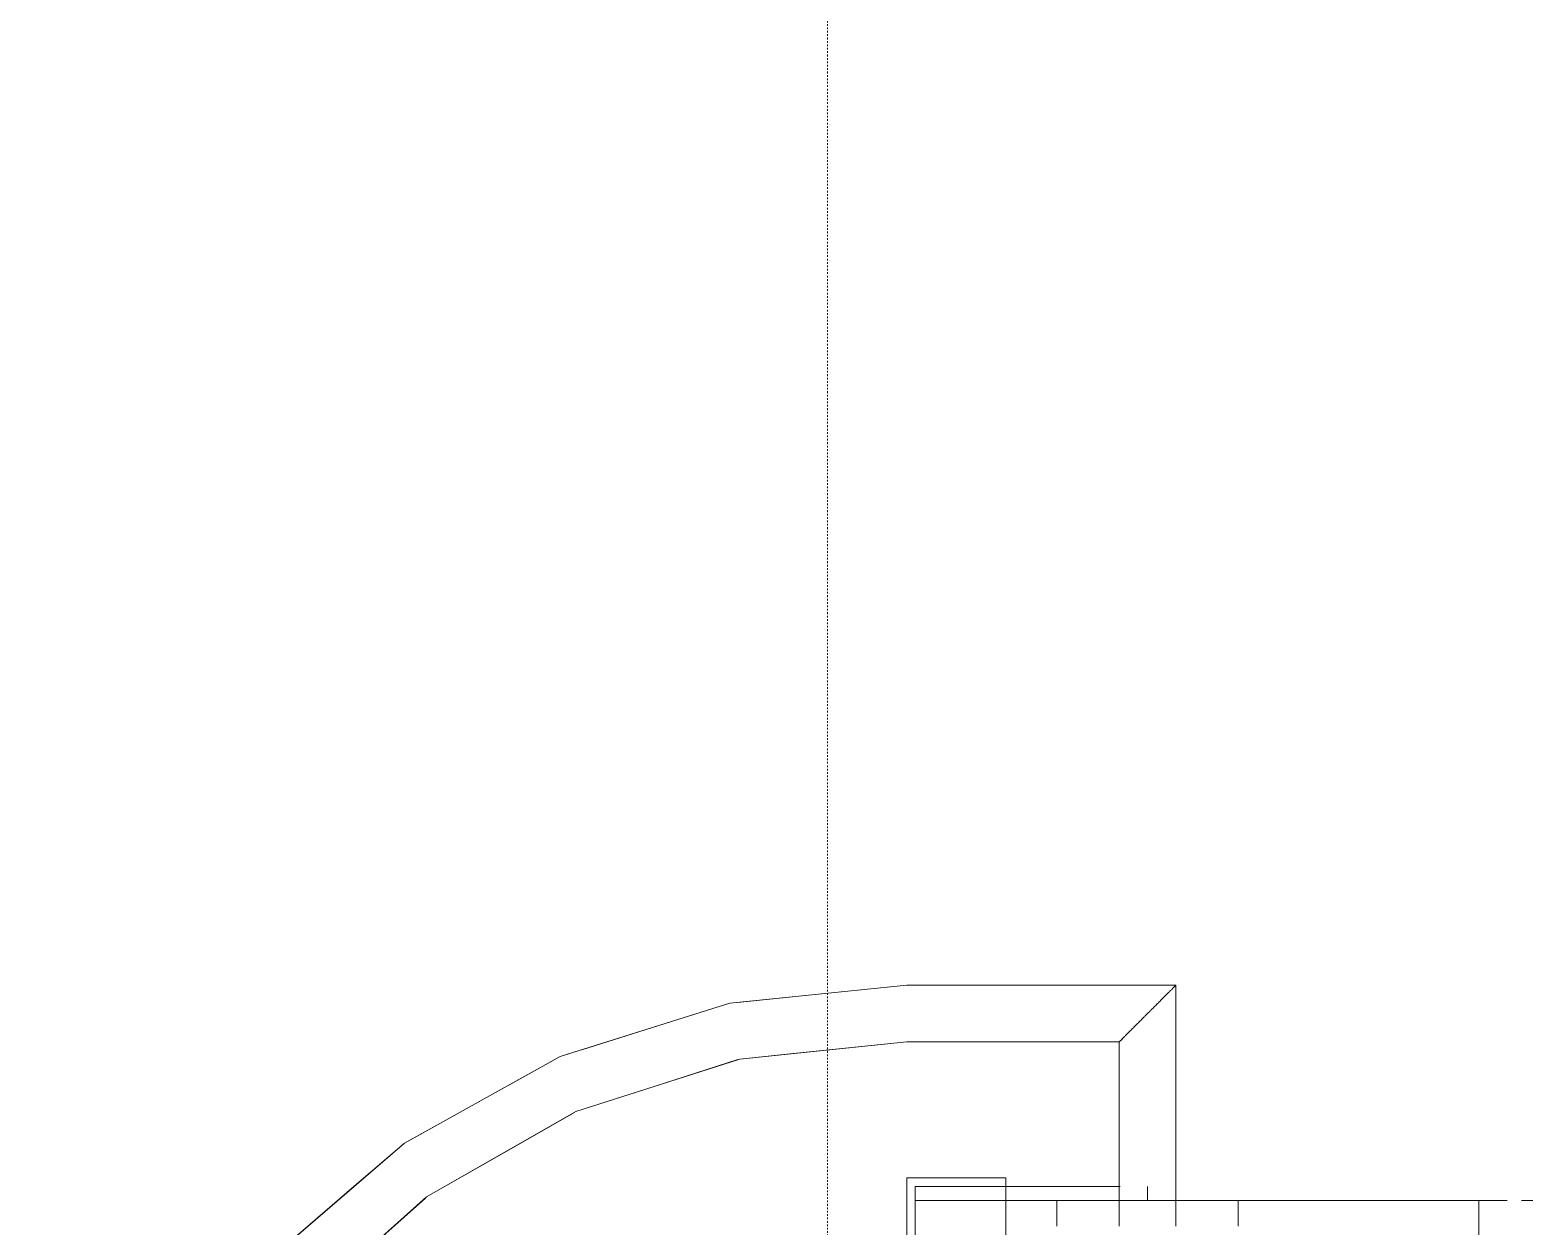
# Model space of a CAD drawing. Header units: millimetres. Extents: x 12827 to 109288, y -12264 to 68487.
# Drawn here: x 48628 to 49155, y 42057 to 42480 of the extents above; entities that cross this region are included whole.
import ezdxf

# ---------------------------------------------------------------- set-up
doc = ezdxf.new("R2010")
doc.units = ezdxf.units.MM
doc.linetypes.add('Center', pattern=[40, 10, -5, 20, -5])
doc.linetypes.add('Hidden 0_6', pattern=[1.2, 0.6, -0.6])
for name, color, linetype, lineweight in [('A-DETL', 90, 'Continuous', 9), ('A-DETL-CNTR', 5, 'Center', 9), ('Q-CASE', 31, 'Continuous', 20)]:
    doc.layers.add(name, color=color, linetype=linetype, lineweight=lineweight)

# ---------------------------------------------------------------- blocks, each defined once
blk = doc.blocks.new('DLN_Cat Ladder - 750x750x5000 _WDH_-9766194-Copy of 2_F')
at = {"layer": 'Q-CASE'}
for p, q in [((-189.3, -600), (-189.3, -685)), ((-189.3, -699), (-189.3, -600)), ((-180.3, -600), (-189.3, -600)), ((-189.3, -600), (-180.3, -600)), ((-189.3, -685), (-189.3, -699)), ((-189.3, -685), (-180.3, -685)), ((-189.3, -685), (-180.3, -685)), ((-189.3, -699), (-189.3, -707.5)), ((-189.3, -749), (-189.3, -699)), ((-265.3, -707), (-265.3, -802)), ((-189.3, -707), (-265.3, -707)), ((-265.3, -707), (-265.3, -802)), ((-189.3, -707), (-265.3, -707)), ((-265.3, -707), (-265.3, -802)), ((-189.3, -707), (-265.3, -707)), ((-265.3, -707), (-265.3, -802)), ((-189.3, -707), (-265.3, -707)), ((-265.3, -707), (-265.3, -802)), ((-189.3, -707), (-265.3, -707)), ((-265.3, -707), (-265.3, -802)), ((-189.3, -707), (-265.3, -707)), ((-265.3, -707), (-265.3, -802)), ((-189.3, -707), (-265.3, -707)), ((-265.3, -707), (-265.3, -802)), ((-189.3, -707), (-265.3, -707)), ((-265.3, -707), (-265.3, -802)), ((-189.3, -707), (-265.3, -707)), ((-265.3, -707), (-265.3, -802)), ((-189.3, -707), (-265.3, -707)), ((-180.3, -707), (-189.3, -707)), ((-180.3, -707), (-189.3, -707)), ((-180.3, -707), (-189.3, -707)), ((-180.3, -707), (-189.3, -707)), ((-180.3, -707), (-189.3, -707)), ((-180.3, -707), (-189.3, -707)), ((-180.3, -707), (-189.3, -707)), ((-180.3, -707), (-189.3, -707)), ((-180.3, -707), (-189.3, -707)), ((-180.3, -707), (-189.3, -707)), ((-194.3, -717), (-189.3, -717)), ((-189.3, -717), (-194.3, -717)), ((-194.3, -717), (-189.3, -717)), ((-189.3, -717), (-194.3, -717)), ((-245.3, -802), (-245.3, -727)), ((-245.3, -727), (-189.3, -727)), ((-245.3, -802), (-245.3, -727)), ((-245.3, -727), (-189.3, -727)), ((-245.3, -802), (-245.3, -727)), ((-245.3, -727), (-189.3, -727)), ((-245.3, -802), (-245.3, -727)), ((-245.3, -727), (-189.3, -727)), ((-245.3, -802), (-245.3, -727)), ((-245.3, -727), (-189.3, -727)), ((-245.3, -802), (-245.3, -727)), ((-245.3, -727), (-189.3, -727)), ((-245.3, -802), (-245.3, -727)), ((-245.3, -727), (-189.3, -727)), ((-245.3, -802), (-245.3, -727)), ((-245.3, -727), (-189.3, -727)), ((-245.3, -802), (-245.3, -727)), ((-245.3, -727), (-189.3, -727)), ((-245.3, -802), (-245.3, -727)), ((-245.3, -727), (-189.3, -727)), ((-194.3, -767), (-194.3, -726.66)), ((-194.3, -726.66), (-194.3, -767)), ((-194.3, -767), (-194.3, -726.66)), ((-194.3, -726.66), (-194.3, -767)), ((-189.3, -722.9), (-189.3, -724)), ((-189.3, -726.66), (-189.3, -747.3)), ((-189.3, -726.66), (-189.3, -747.3)), ((-189.3, -726.66), (-189.3, -747.3)), ((-189.3, -726.66), (-189.3, -747.3)), ((-189.3, -726.85), (-189.3, -747.3)), ((-189.3, -727), (-180.3, -727)), ((-189.3, -727), (-180.3, -727)), ((-189.3, -727), (-180.3, -727)), ((-189.3, -727), (-180.3, -727)), ((-189.3, -727), (-180.3, -727)), ((-189.3, -727), (-180.3, -727)), ((-189.3, -727), (-180.3, -727)), ((-189.3, -727), (-180.3, -727)), ((-189.3, -727), (-180.3, -727)), ((-189.3, -727), (-180.3, -727)), ((-189.3, -747.3), (-189.3, -767)), ((-189.3, -747.3), (-189.3, -767)), ((-189.3, -747.3), (-189.3, -767)), ((-189.3, -747.3), (-189.3, -767)), ((-189.3, -747.3), (-189.3, -749)), ((-189.3, -749), (-180.3, -749)), ((286.7, -767), (-197.3, -767)), ((-197.3, -767), (-197.3, -802)), ((-197.3, -767), (-197.3, -802)), ((-197.3, -767), (-194.3, -767)), ((-194.3, -799), (-194.3, -767)), ((-194.3, -799), (-194.3, -767)), ((-194.3, -767), (-189.3, -767)), ((-189.3, -767), (-194.3, -767)), ((-194.3, -767), (283.7, -767)), ((-194.3, -799), (-194.3, -767)), ((-194.3, -767), (-194.3, -799)), ((-194.3, -799), (-194.3, -767)), ((-194.3, -767), (-194.3, -799)), ((-189.3, -767), (278.7, -767)), ((278.7, -767), (-189.3, -767)), ((-189.3, -767), (-189.3, -799)), ((-189.3, -767), (-189.3, -799)), ((-189.3, -767), (-189.3, -799)), ((-189.3, -767), (-189.3, -799)), ((283.7, -799), (-194.3, -799)), ((-194.3, -799), (-189.3, -799)), ((-194.3, -799), (-189.3, -799)), ((-189.3, -799), (-194.3, -799)), ((-194.3, -799), (-189.3, -799)), ((-189.3, -799), (-194.3, -799)), ((-189.3, -799), (-162.3, -799)), ((-265.3, -802), (-261.42, -840.11)), ((-265.3, -802), (-261.42, -840.11)), ((-265.3, -802), (-261.42, -840.11)), ((-265.3, -802), (-261.42, -840.11)), ((-265.3, -802), (-261.42, -840.11)), ((-265.3, -802), (-261.42, -840.11)), ((-265.3, -802), (-261.42, -840.11)), ((-265.3, -802), (-261.42, -840.11)), ((-265.3, -802), (-261.42, -840.11)), ((-240.96, -844.29), (-245.3, -802)), ((-240.96, -844.29), (-245.3, -802)), ((-240.96, -844.29), (-245.3, -802)), ((-240.96, -844.29), (-245.3, -802)), ((-240.96, -844.29), (-245.3, -802)), ((-240.96, -844.29), (-245.3, -802)), ((-240.96, -844.29), (-245.3, -802)), ((-240.96, -844.29), (-245.3, -802)), ((-240.96, -844.29), (-245.3, -802)), ((-162.3, -802), (-197.3, -802)), ((-197.3, -802), (286.7, -802)), ((-261.42, -840.11), (-259.22, -861.76)), ((-261.42, -840.11), (-259.22, -861.76)), ((-261.42, -840.11), (-259.22, -861.76)), ((-261.42, -840.11), (-259.22, -861.76)), ((-261.42, -840.11), (-259.22, -861.76)), ((-261.42, -840.11), (-259.22, -861.76)), ((-261.42, -840.11), (-259.22, -861.76)), ((-261.42, -840.11), (-259.22, -861.76)), ((-261.42, -840.11), (-259.22, -861.76)), ((-239.25, -860.94), (-240.96, -844.29)), ((-239.25, -860.94), (-240.96, -844.29)), ((-239.25, -860.94), (-240.96, -844.29)), ((-239.25, -860.94), (-240.96, -844.29)), ((-239.25, -860.94), (-240.96, -844.29)), ((-239.25, -860.94), (-240.96, -844.29)), ((-239.25, -860.94), (-240.96, -844.29)), ((-239.25, -860.94), (-240.96, -844.29)), ((-239.25, -860.94), (-240.96, -844.29)), ((-258.94, -864.47), (-253.07, -883.15)), ((-258.94, -864.47), (-253.07, -883.15)), ((-258.94, -864.47), (-253.07, -883.15)), ((-258.94, -864.47), (-253.07, -883.15)), ((-258.94, -864.47), (-253.07, -883.15)), ((-258.94, -864.47), (-253.07, -883.15)), ((-258.94, -864.47), (-253.07, -883.15)), ((-258.94, -864.47), (-253.07, -883.15)), ((-258.94, -864.47), (-253.07, -883.15)), ((-229.45, -891.56), (-239.04, -861.58)), ((-229.45, -891.56), (-239.04, -861.58)), ((-229.45, -891.56), (-239.04, -861.58)), ((-229.45, -891.56), (-239.04, -861.58)), ((-229.45, -891.56), (-239.04, -861.58)), ((-229.45, -891.56), (-239.04, -861.58)), ((-229.45, -891.56), (-239.04, -861.58)), ((-229.45, -891.56), (-239.04, -861.58)), ((-229.45, -891.56), (-239.04, -861.58)), ((-253.07, -883.15), (-242.53, -916.73)), ((-253.07, -883.15), (-242.53, -916.73)), ((-253.07, -883.15), (-242.53, -916.73)), ((-253.07, -883.15), (-242.53, -916.73)), ((-253.07, -883.15), (-242.53, -916.73)), ((-253.07, -883.15), (-242.53, -916.73)), ((-253.07, -883.15), (-242.53, -916.73)), ((-253.07, -883.15), (-242.53, -916.73)), ((-253.07, -883.15), (-242.53, -916.73)), ((-220.75, -918.78), (-229.45, -891.56)), ((-220.75, -918.78), (-229.45, -891.56)), ((-220.75, -918.78), (-229.45, -891.56)), ((-220.75, -918.78), (-229.45, -891.56)), ((-220.75, -918.78), (-229.45, -891.56)), ((-220.75, -918.78), (-229.45, -891.56)), ((-220.75, -918.78), (-229.45, -891.56)), ((-220.75, -918.78), (-229.45, -891.56)), ((-220.75, -918.78), (-229.45, -891.56)), ((-241.88, -918.77), (-240.97, -921.68)), ((-241.88, -918.77), (-240.97, -921.68)), ((-241.88, -918.77), (-240.97, -921.68)), ((-241.88, -918.77), (-240.97, -921.68)), ((-241.88, -918.77), (-240.97, -921.68)), ((-241.88, -918.77), (-240.97, -921.68)), ((-241.88, -918.77), (-240.97, -921.68)), ((-241.88, -918.77), (-240.97, -921.68)), ((-241.88, -918.77), (-240.97, -921.68)), ((-204.77, -946.73), (-220.43, -919.34)), ((-204.77, -946.73), (-220.43, -919.34)), ((-204.77, -946.73), (-220.43, -919.34)), ((-204.77, -946.73), (-220.43, -919.34)), ((-204.77, -946.73), (-220.43, -919.34)), ((-204.77, -946.73), (-220.43, -919.34)), ((-204.77, -946.73), (-220.43, -919.34)), ((-204.77, -946.73), (-220.43, -919.34)), ((-204.77, -946.73), (-220.43, -919.34)), ((-240.12, -924.37), (-230.06, -942.47)), ((-240.12, -924.37), (-230.06, -942.47)), ((-240.12, -924.37), (-230.06, -942.47)), ((-240.12, -924.37), (-230.06, -942.47)), ((-240.12, -924.37), (-230.06, -942.47)), ((-240.12, -924.37), (-230.06, -942.47)), ((-240.12, -924.37), (-230.06, -942.47)), ((-240.12, -924.37), (-230.06, -942.47)), ((-240.12, -924.37), (-230.06, -942.47)), ((-229.1, -944.21), (-211.48, -975.91)), ((-229.1, -944.21), (-211.48, -975.91)), ((-229.1, -944.21), (-211.48, -975.91)), ((-229.1, -944.21), (-211.48, -975.91)), ((-229.1, -944.21), (-211.48, -975.91)), ((-229.1, -944.21), (-211.48, -975.91)), ((-229.1, -944.21), (-211.48, -975.91)), ((-229.1, -944.21), (-211.48, -975.91)), ((-229.1, -944.21), (-211.48, -975.91)), ((-190.61, -971.5), (-204.77, -946.73)), ((-190.61, -971.5), (-204.77, -946.73)), ((-190.61, -971.5), (-204.77, -946.73)), ((-190.61, -971.5), (-204.77, -946.73)), ((-190.61, -971.5), (-204.77, -946.73)), ((-190.61, -971.5), (-204.77, -946.73)), ((-190.61, -971.5), (-204.77, -946.73)), ((-190.61, -971.5), (-204.77, -946.73)), ((-190.61, -971.5), (-204.77, -946.73)), ((-169.13, -995.55), (-190.21, -971.94)), ((-169.13, -995.55), (-190.21, -971.94)), ((-169.13, -995.55), (-190.21, -971.94)), ((-169.13, -995.55), (-190.21, -971.94)), ((-169.13, -995.55), (-190.21, -971.94)), ((-169.13, -995.55), (-190.21, -971.94)), ((-169.13, -995.55), (-190.21, -971.94)), ((-169.13, -995.55), (-190.21, -971.94)), ((-169.13, -995.55), (-190.21, -971.94)), ((-194.34, -997.04), (-171.99, -1023.02)), ((-194.34, -997.04), (-171.99, -1023.02)), ((-194.34, -997.04), (-171.99, -1023.02)), ((-194.34, -997.04), (-171.99, -1023.02)), ((-194.34, -997.04), (-171.99, -1023.02)), ((-194.34, -997.04), (-171.99, -1023.02)), ((-194.34, -997.04), (-171.99, -1023.02)), ((-194.34, -997.04), (-171.99, -1023.02)), ((-194.34, -997.04), (-171.99, -1023.02))]:
    blk.add_line(p, q, dxfattribs=at)
at = {"layer": 'Q-CASE', "flags": 128}
for points in [[(-265.3, -802), (-258.94, -864.47), (-240.12, -924.37), (-209.62, -979.26), (-168.68, -1026.87), (-118.99, -1065.26), (-62.59, -1092.84), (-1.78, -1108.5), (60.94, -1111.57), (122.99, -1101.95), (181.82, -1080.02), (235.04, -1046.69), (280.44, -1003.31), (316.17, -951.68), (340.76, -893.91), (353.21, -832.36), (354.7, -802)], [(334.7, -802), (328.34, -862.39), (309.55, -920.13), (279.14, -972.7), (238.45, -1017.78), (189.27, -1053.39), (133.75, -1077.99), (74.33, -1090.48), (13.6, -1090.33), (-45.76, -1077.53), (-101.15, -1052.65), (-150.15, -1016.78), (-190.61, -971.5), (-220.75, -918.78), (-239.25, -860.94), (-245.3, -802)], [(-211.08, -976.63), (-209.62, -979.26), (-194.34, -997.04)], [(-211.08, -976.63), (-209.62, -979.26), (-194.34, -997.04)], [(-211.08, -976.63), (-209.62, -979.26), (-194.34, -997.04)], [(-211.08, -976.63), (-209.62, -979.26), (-194.34, -997.04)], [(-211.08, -976.63), (-209.62, -979.26), (-194.34, -997.04)], [(-211.08, -976.63), (-209.62, -979.26), (-194.34, -997.04)], [(-211.08, -976.63), (-209.62, -979.26), (-194.34, -997.04)], [(-211.08, -976.63), (-209.62, -979.26), (-194.34, -997.04)], [(-211.08, -976.63), (-209.62, -979.26), (-194.34, -997.04)]]:
    blk.add_lwpolyline(points, dxfattribs=at)
at = {"layer": 'Q-CASE'}
for points in [[(-264.96, -707.34), (-265.18, -707.12), (-265.3, -707), (-265.3, -707)], [(-265.3, -707), (-265.3, -707), (-265.18, -707.12), (-264.96, -707.34)], [(-265.3, -707), (-265.3, -707), (-265.18, -707.12), (-264.96, -707.34)], [(-265.3, -707), (-265.3, -707), (-265.18, -707.12), (-264.96, -707.34)], [(-264.96, -707.34), (-265.18, -707.12), (-265.3, -707), (-265.3, -707)], [(-264.96, -707.34), (-265.18, -707.12), (-265.3, -707), (-265.3, -707)], [(-264.96, -707.34), (-265.18, -707.12), (-265.3, -707), (-265.3, -707)], [(-265.3, -707), (-265.3, -707), (-265.18, -707.12), (-264.96, -707.34)], [(-265.3, -707), (-265.3, -707), (-265.18, -707.12), (-264.96, -707.34)], [(-264.96, -707.34), (-265.18, -707.12), (-265.3, -707), (-265.3, -707)], [(-265.3, -707), (-265.3, -707), (-265.18, -707.12), (-264.96, -707.34)], [(-263.96, -708.34), (-264.18, -708.12), (-264.55, -707.75), (-264.87, -707.43), (-264.96, -707.34)], [(-264.96, -707.34), (-264.85, -707.45), (-264.56, -707.74), (-264.18, -708.12), (-263.96, -708.34)], [(-264.96, -707.34), (-264.85, -707.45), (-264.56, -707.74), (-264.18, -708.12), (-263.96, -708.34)], [(-263.96, -708.34), (-264.18, -708.12), (-264.55, -707.75), (-264.87, -707.43), (-264.96, -707.34)], [(-263.96, -708.34), (-264.18, -708.12), (-264.55, -707.75), (-264.87, -707.43), (-264.96, -707.34)], [(-263.96, -708.34), (-264.18, -708.12), (-264.55, -707.75), (-264.87, -707.43), (-264.96, -707.34)], [(-264.96, -707.34), (-264.85, -707.45), (-264.56, -707.74), (-264.18, -708.12), (-263.96, -708.34)], [(-252.71, -719.59), (-252.92, -719.38), (-253.35, -718.96), (-253.99, -718.31), (-254.65, -717.65), (-255.3, -717), (-255.95, -716.35), (-256.61, -715.69), (-257.25, -715.04), (-257.89, -714.41), (-258.52, -713.79), (-259.13, -713.17), (-259.73, -712.57), (-260.11, -712.19), (-260.3, -712)], [(-250.3, -722), (-250.49, -721.81), (-250.87, -721.43), (-251.47, -720.83), (-252.08, -720.21), (-252.71, -719.59), (-253.35, -718.96), (-253.99, -718.31), (-254.65, -717.65), (-255.3, -717), (-255.95, -716.35), (-256.61, -715.69), (-257.25, -715.04), (-257.89, -714.41), (-258.52, -713.79), (-259.13, -713.17), (-259.73, -712.57), (-260.11, -712.19), (-260.3, -712)], [(-260.3, -712), (-260.11, -712.19), (-259.73, -712.57), (-259.13, -713.17), (-258.52, -713.79), (-257.89, -714.41), (-257.25, -715.04), (-256.61, -715.69), (-255.95, -716.35), (-255.3, -717), (-254.65, -717.65), (-253.99, -718.31), (-253.35, -718.96), (-252.92, -719.38), (-252.71, -719.59)], [(-260.3, -712), (-260.11, -712.19), (-259.73, -712.57), (-259.13, -713.17), (-258.52, -713.79), (-258.1, -714.2), (-257.89, -714.41)], [(-257.89, -714.41), (-258.1, -714.2), (-258.52, -713.79), (-259.13, -713.17), (-259.73, -712.57), (-260.11, -712.19), (-260.3, -712)], [(-257.89, -714.41), (-257.68, -714.62), (-257.25, -715.04), (-256.61, -715.69), (-255.95, -716.35), (-255.3, -717), (-254.65, -717.65), (-253.99, -718.31), (-253.35, -718.96), (-252.92, -719.38), (-252.71, -719.59)], [(-257.89, -714.41), (-257.68, -714.62), (-257.25, -715.04), (-256.61, -715.69), (-255.95, -716.35), (-255.3, -717), (-254.65, -717.65), (-253.99, -718.31), (-253.35, -718.96), (-252.71, -719.59), (-252.08, -720.21), (-251.47, -720.83), (-250.87, -721.43), (-250.49, -721.81), (-250.3, -722)], [(-257.89, -714.41), (-257.68, -714.62), (-257.25, -715.04), (-256.61, -715.69), (-255.95, -716.35), (-255.3, -717), (-254.65, -717.65), (-253.99, -718.31), (-253.35, -718.96), (-252.92, -719.38), (-252.71, -719.59)], [(-255.3, -717), (-255.52, -716.78), (-255.95, -716.35), (-256.61, -715.69), (-257.25, -715.04), (-257.68, -714.62), (-257.89, -714.41)], [(-252.71, -719.59), (-252.92, -719.38), (-253.35, -718.96), (-253.99, -718.31), (-254.65, -717.65), (-255.08, -717.22), (-255.3, -717)], [(-255.3, -717), (-255.08, -717.22), (-254.65, -717.65), (-253.99, -718.31), (-253.35, -718.96), (-252.71, -719.59), (-252.08, -720.21), (-251.47, -720.83), (-250.87, -721.43), (-250.49, -721.81), (-250.3, -722)], [(-250.3, -722), (-250.49, -721.81), (-250.87, -721.43), (-251.47, -720.83), (-252.08, -720.21), (-252.5, -719.8), (-252.71, -719.59)], [(-252.71, -719.59), (-252.5, -719.8), (-252.08, -720.21), (-251.47, -720.83), (-250.87, -721.43), (-250.49, -721.81), (-250.3, -722)], [(-250.3, -722), (-250.49, -721.81), (-250.87, -721.43), (-251.47, -720.83), (-252.08, -720.21), (-252.5, -719.8), (-252.71, -719.59)], [(-252.71, -719.59), (-252.5, -719.8), (-252.08, -720.21), (-251.47, -720.83), (-250.87, -721.43), (-250.49, -721.81), (-250.3, -722)], [(-250.3, -722), (-250.49, -721.81), (-250.87, -721.43), (-251.47, -720.83), (-252.08, -720.21), (-252.5, -719.8), (-252.71, -719.59)], [(-248.23, -724.07), (-248.54, -723.76), (-249.19, -723.1), (-249.92, -722.38), (-250.3, -722)], [(-248.23, -724.07), (-248.54, -723.76), (-249.19, -723.1), (-249.92, -722.38), (-250.3, -722)], [(-248.23, -724.07), (-248.54, -723.76), (-249.19, -723.1), (-249.92, -722.38), (-250.3, -722)], [(-245.64, -726.66), (-245.75, -726.55), (-246.03, -726.26), (-246.42, -725.88), (-246.64, -725.66)], [(-246.64, -725.66), (-246.42, -725.88), (-246.04, -726.25), (-245.73, -726.57), (-245.64, -726.66)], [(-246.64, -725.66), (-246.42, -725.88), (-246.04, -726.25), (-245.73, -726.57), (-245.64, -726.66)], [(-246.64, -725.66), (-246.42, -725.88), (-246.04, -726.25), (-245.73, -726.57), (-245.64, -726.66)], [(-245.64, -726.66), (-245.75, -726.55), (-246.03, -726.26), (-246.42, -725.88), (-246.64, -725.66)], [(-246.64, -725.66), (-246.42, -725.88), (-246.04, -726.25), (-245.73, -726.57), (-245.64, -726.66)], [(-245.3, -727), (-245.3, -727), (-245.41, -726.88), (-245.64, -726.66)], [(-245.64, -726.66), (-245.41, -726.88), (-245.3, -727), (-245.3, -727)], [(-245.3, -727), (-245.3, -727), (-245.41, -726.88), (-245.64, -726.66)], [(-245.64, -726.66), (-245.41, -726.88), (-245.3, -727), (-245.3, -727)], [(-245.64, -726.66), (-245.41, -726.88), (-245.3, -727), (-245.3, -727)], [(-245.64, -726.66), (-245.41, -726.88), (-245.3, -727), (-245.3, -727)], [(-245.3, -727), (-245.3, -727), (-245.41, -726.88), (-245.64, -726.66)], [(-245.64, -726.66), (-245.41, -726.88), (-245.3, -727), (-245.3, -727)]]:
    blk.add_open_spline(points, degree=3, dxfattribs=at)
for points, knots in [([(-263.96, -708.34), (-264.18, -708.12), (-264.56, -707.74), (-265.13, -707.17), (-265.3, -707), (-265.3, -707)], [0.8333333, 0.8333333, 0.8333333, 0.8333333, 0.875, 0.9166667, 1, 1, 1, 1]), ([(-252.71, -719.59), (-252.92, -719.38), (-253.35, -718.96), (-253.99, -718.31), (-254.65, -717.65), (-255.3, -717), (-255.95, -716.35), (-256.61, -715.69), (-257.25, -715.04), (-257.89, -714.41), (-258.52, -713.79), (-259.13, -713.17), (-259.73, -712.57), (-260.3, -712), (-260.86, -711.44), (-261.57, -710.73), (-262.23, -710.07), (-262.82, -709.48), (-263.38, -708.92), (-263.98, -708.31), (-264.56, -707.74), (-265.13, -707.17), (-265.3, -707), (-265.3, -707)], [0.4166667, 0.4166667, 0.4166667, 0.4166667, 0.4375, 0.4583333, 0.4791667, 0.5, 0.5208333, 0.5416667, 0.5625, 0.5833333, 0.6041667, 0.625, 0.6458333, 0.6666667, 0.6875, 0.7083333, 0.75, 0.7708333, 0.7916667, 0.8333333, 0.875, 0.9166667, 1, 1, 1, 1]), ([(-265.3, -707), (-265.3, -707), (-265.13, -707.17), (-264.56, -707.74), (-263.98, -708.31), (-263.38, -708.92), (-262.82, -709.48), (-262.23, -710.07), (-261.4, -710.9), (-260.5, -711.81), (-259.73, -712.57), (-259.13, -713.17), (-258.52, -713.79), (-257.89, -714.41), (-257.25, -715.04), (-256.61, -715.69), (-255.95, -716.35), (-255.52, -716.78), (-255.3, -717)], [0, 0, 0, 0, 0.0833333, 0.125, 0.1666667, 0.2083333, 0.2291667, 0.25, 0.2916667, 0.3333333, 0.3541667, 0.375, 0.3958333, 0.4166667, 0.4375, 0.4583333, 0.4791667, 0.5, 0.5, 0.5, 0.5]), ([(-265.3, -707), (-265.3, -707), (-265.13, -707.17), (-264.56, -707.74), (-263.98, -708.31), (-263.38, -708.92), (-262.82, -709.48), (-262.23, -710.07), (-261.4, -710.9), (-260.5, -711.81), (-259.73, -712.57), (-259.13, -713.17), (-258.52, -713.79), (-258.1, -714.2), (-257.89, -714.41)], [0, 0, 0, 0, 0.0833333, 0.125, 0.1666667, 0.2083333, 0.2291667, 0.25, 0.2916667, 0.3333333, 0.3541667, 0.375, 0.3958333, 0.4166667, 0.4166667, 0.4166667, 0.4166667]), ([(-245.3, -727), (-245.3, -727), (-245.47, -726.83), (-246.03, -726.26), (-246.61, -725.69), (-247.22, -725.08), (-247.78, -724.52), (-248.37, -723.93), (-249.19, -723.1), (-250.1, -722.19), (-250.87, -721.43), (-251.47, -720.83), (-252.08, -720.21), (-252.71, -719.59), (-253.35, -718.96), (-253.99, -718.31), (-254.65, -717.65), (-255.3, -717), (-255.95, -716.35), (-256.61, -715.69), (-257.25, -715.04), (-257.89, -714.41), (-258.52, -713.79), (-259.13, -713.17), (-259.73, -712.57), (-260.3, -712), (-260.86, -711.44), (-261.57, -710.73), (-262.23, -710.07), (-262.82, -709.48), (-263.38, -708.92), (-263.98, -708.31), (-264.56, -707.74), (-265.13, -707.17), (-265.3, -707), (-265.3, -707)], [0, 0, 0, 0, 0.083333, 0.125, 0.166667, 0.208333, 0.229167, 0.25, 0.291667, 0.333333, 0.354167, 0.375, 0.395833, 0.416667, 0.4375, 0.458333, 0.479167, 0.5, 0.520833, 0.541667, 0.5625, 0.583333, 0.604167, 0.625, 0.645833, 0.666667, 0.6875, 0.708333, 0.75, 0.770833, 0.791667, 0.833333, 0.875, 0.916667, 1, 1, 1, 1]), ([(-245.3, -727), (-245.3, -727), (-245.47, -726.83), (-246.03, -726.26), (-246.61, -725.69), (-247.22, -725.08), (-247.78, -724.52), (-248.37, -723.93), (-249.19, -723.1), (-250.1, -722.19), (-250.87, -721.43), (-251.47, -720.83), (-252.08, -720.21), (-252.71, -719.59), (-253.35, -718.96), (-253.99, -718.31), (-254.65, -717.65), (-255.3, -717), (-255.95, -716.35), (-256.61, -715.69), (-257.25, -715.04), (-257.89, -714.41), (-258.52, -713.79), (-259.13, -713.17), (-259.73, -712.57), (-260.3, -712), (-260.86, -711.44), (-261.57, -710.73), (-262.23, -710.07), (-262.82, -709.48), (-263.38, -708.92), (-263.98, -708.31), (-264.56, -707.74), (-265.13, -707.17), (-265.3, -707), (-265.3, -707)], [0, 0, 0, 0, 0.083333, 0.125, 0.166667, 0.208333, 0.229167, 0.25, 0.291667, 0.333333, 0.354167, 0.375, 0.395833, 0.416667, 0.4375, 0.458333, 0.479167, 0.5, 0.520833, 0.541667, 0.5625, 0.583333, 0.604167, 0.625, 0.645833, 0.666667, 0.6875, 0.708333, 0.75, 0.770833, 0.791667, 0.833333, 0.875, 0.916667, 1, 1, 1, 1]), ([(-265.3, -707), (-265.3, -707), (-265.13, -707.17), (-264.56, -707.74), (-263.98, -708.31), (-263.38, -708.92), (-262.82, -709.48), (-262.23, -710.07), (-261.4, -710.9), (-260.5, -711.81), (-259.73, -712.57), (-259.13, -713.17), (-258.52, -713.79), (-257.89, -714.41), (-257.25, -715.04), (-256.61, -715.69), (-255.95, -716.35), (-255.3, -717), (-254.65, -717.65), (-253.99, -718.31), (-253.35, -718.96), (-252.92, -719.38), (-252.71, -719.59)], [0, 0, 0, 0, 0.0833333, 0.125, 0.1666667, 0.2083333, 0.2291667, 0.25, 0.2916667, 0.3333333, 0.3541667, 0.375, 0.3958333, 0.4166667, 0.4375, 0.4583333, 0.4791667, 0.5, 0.5208333, 0.5416667, 0.5625, 0.5833333, 0.5833333, 0.5833333, 0.5833333]), ([(-245.3, -727), (-245.3, -727), (-245.47, -726.83), (-246.03, -726.26), (-246.61, -725.69), (-247.22, -725.08), (-247.78, -724.52), (-248.37, -723.93), (-249.19, -723.1), (-250.1, -722.19), (-250.87, -721.43), (-251.47, -720.83), (-252.08, -720.21), (-252.71, -719.59), (-253.35, -718.96), (-253.99, -718.31), (-254.65, -717.65), (-255.3, -717), (-255.95, -716.35), (-256.61, -715.69), (-257.25, -715.04), (-257.89, -714.41), (-258.52, -713.79), (-259.13, -713.17), (-259.73, -712.57), (-260.3, -712), (-260.86, -711.44), (-261.57, -710.73), (-262.23, -710.07), (-262.82, -709.48), (-263.38, -708.92), (-263.98, -708.31), (-264.56, -707.74), (-265.13, -707.17), (-265.3, -707), (-265.3, -707)], [0, 0, 0, 0, 0.083333, 0.125, 0.166667, 0.208333, 0.229167, 0.25, 0.291667, 0.333333, 0.354167, 0.375, 0.395833, 0.416667, 0.4375, 0.458333, 0.479167, 0.5, 0.520833, 0.541667, 0.5625, 0.583333, 0.604167, 0.625, 0.645833, 0.666667, 0.6875, 0.708333, 0.75, 0.770833, 0.791667, 0.833333, 0.875, 0.916667, 1, 1, 1, 1]), ([(-265.3, -707), (-265.3, -707), (-265.13, -707.17), (-264.56, -707.74), (-263.98, -708.31), (-263.38, -708.92), (-262.82, -709.48), (-262.23, -710.07), (-261.4, -710.9), (-260.5, -711.81), (-259.73, -712.57), (-259.13, -713.17), (-258.52, -713.79), (-257.89, -714.41), (-257.25, -715.04), (-256.61, -715.69), (-255.95, -716.35), (-255.3, -717), (-254.65, -717.65), (-253.99, -718.31), (-253.35, -718.96), (-252.71, -719.59), (-252.08, -720.21), (-251.47, -720.83), (-250.87, -721.43), (-250.3, -722), (-249.74, -722.56), (-249.03, -723.27), (-248.37, -723.93), (-247.78, -724.52), (-247.22, -725.08), (-246.61, -725.69), (-246.03, -726.26), (-245.47, -726.83), (-245.3, -727), (-245.3, -727)], [0, 0, 0, 0, 0.083333, 0.125, 0.166667, 0.208333, 0.229167, 0.25, 0.291667, 0.333333, 0.354167, 0.375, 0.395833, 0.416667, 0.4375, 0.458333, 0.479167, 0.5, 0.520833, 0.541667, 0.5625, 0.583333, 0.604167, 0.625, 0.645833, 0.666667, 0.6875, 0.708333, 0.75, 0.770833, 0.791667, 0.833333, 0.875, 0.916667, 1, 1, 1, 1]), ([(-264.96, -707.34), (-264.85, -707.45), (-264.56, -707.74), (-263.98, -708.31), (-263.38, -708.92), (-262.82, -709.48), (-262.23, -710.07), (-261.4, -710.9), (-260.5, -711.81), (-259.73, -712.57), (-259.13, -713.17), (-258.52, -713.79), (-257.89, -714.41), (-257.25, -715.04), (-256.61, -715.69), (-255.95, -716.35), (-255.3, -717), (-254.65, -717.65), (-253.99, -718.31), (-253.35, -718.96), (-252.71, -719.59), (-252.08, -720.21), (-251.47, -720.83), (-250.87, -721.43), (-250.3, -722), (-249.74, -722.56), (-249.03, -723.27), (-248.37, -723.93), (-247.78, -724.52), (-247.22, -725.08), (-246.61, -725.69), (-246.03, -726.26), (-245.47, -726.83), (-245.3, -727), (-245.3, -727)], [0.0833333, 0.0833333, 0.0833333, 0.0833333, 0.125, 0.1666667, 0.2083333, 0.2291667, 0.25, 0.2916667, 0.3333333, 0.3541667, 0.375, 0.3958333, 0.4166667, 0.4375, 0.4583333, 0.4791667, 0.5, 0.5208333, 0.5416667, 0.5625, 0.5833333, 0.6041667, 0.625, 0.6458333, 0.6666667, 0.6875, 0.7083333, 0.75, 0.7708333, 0.7916667, 0.8333333, 0.875, 0.9166667, 1, 1, 1, 1]), ([(-264.96, -707.34), (-264.85, -707.45), (-264.56, -707.74), (-263.98, -708.31), (-263.38, -708.92), (-262.82, -709.48), (-262.23, -710.07), (-261.4, -710.9), (-260.68, -711.62), (-260.3, -712)], [0.0833333, 0.0833333, 0.0833333, 0.0833333, 0.125, 0.1666667, 0.2083333, 0.2291667, 0.25, 0.2916667, 0.3333333, 0.3333333, 0.3333333, 0.3333333]), ([(-264.96, -707.34), (-264.85, -707.45), (-264.56, -707.74), (-263.98, -708.31), (-263.38, -708.92), (-262.82, -709.48), (-262.23, -710.07), (-261.4, -710.9), (-260.68, -711.62), (-260.3, -712)], [0.0833333, 0.0833333, 0.0833333, 0.0833333, 0.125, 0.1666667, 0.2083333, 0.2291667, 0.25, 0.2916667, 0.3333333, 0.3333333, 0.3333333, 0.3333333]), ([(-262.37, -709.93), (-262.53, -709.78), (-262.82, -709.48), (-263.38, -708.92), (-263.99, -708.31), (-264.56, -707.75), (-264.87, -707.43), (-264.96, -707.34)], [0.75, 0.75, 0.75, 0.75, 0.7708333, 0.7916667, 0.8333333, 0.875, 0.9166667, 0.9166667, 0.9166667, 0.9166667]), ([(-262.37, -709.93), (-262.53, -709.78), (-262.82, -709.48), (-263.38, -708.92), (-263.74, -708.55), (-263.96, -708.34)], [0.75, 0.75, 0.75, 0.75, 0.77083333, 0.79166667, 0.83333333, 0.83333333, 0.83333333, 0.83333333]), ([(-263.96, -708.34), (-263.74, -708.56), (-263.38, -708.92), (-262.82, -709.48), (-262.23, -710.07), (-261.4, -710.9), (-260.5, -711.81), (-259.73, -712.57), (-259.13, -713.17), (-258.52, -713.79), (-258.1, -714.2), (-257.89, -714.41)], [0.1666667, 0.1666667, 0.1666667, 0.1666667, 0.2083333, 0.2291667, 0.25, 0.2916667, 0.3333333, 0.3541667, 0.375, 0.3958333, 0.4166667, 0.4166667, 0.4166667, 0.4166667]), ([(-245.64, -726.66), (-245.75, -726.55), (-246.03, -726.26), (-246.61, -725.69), (-247.22, -725.08), (-247.78, -724.52), (-248.37, -723.93), (-249.19, -723.1), (-250.1, -722.19), (-250.87, -721.43), (-251.47, -720.83), (-252.08, -720.21), (-252.71, -719.59), (-253.35, -718.96), (-253.99, -718.31), (-254.65, -717.65), (-255.3, -717), (-255.95, -716.35), (-256.61, -715.69), (-257.25, -715.04), (-257.89, -714.41), (-258.52, -713.79), (-259.13, -713.17), (-259.73, -712.57), (-260.3, -712), (-260.86, -711.44), (-261.57, -710.73), (-262.23, -710.07), (-262.82, -709.48), (-263.38, -708.92), (-263.74, -708.55), (-263.96, -708.34)], [0.0833333, 0.0833333, 0.0833333, 0.0833333, 0.125, 0.1666667, 0.2083333, 0.2291667, 0.25, 0.2916667, 0.3333333, 0.3541667, 0.375, 0.3958333, 0.4166667, 0.4375, 0.4583333, 0.4791667, 0.5, 0.5208333, 0.5416667, 0.5625, 0.5833333, 0.6041667, 0.625, 0.6458333, 0.6666667, 0.6875, 0.7083333, 0.75, 0.7708333, 0.7916667, 0.8333333, 0.8333333, 0.8333333, 0.8333333]), ([(-263.96, -708.34), (-263.74, -708.56), (-263.38, -708.92), (-262.82, -709.48), (-262.23, -710.07), (-261.4, -710.9), (-260.5, -711.81), (-259.73, -712.57), (-259.13, -713.17), (-258.52, -713.79), (-257.89, -714.41), (-257.25, -715.04), (-256.61, -715.69), (-255.95, -716.35), (-255.3, -717), (-254.65, -717.65), (-253.99, -718.31), (-253.35, -718.96), (-252.92, -719.38), (-252.71, -719.59)], [0.1666667, 0.1666667, 0.1666667, 0.1666667, 0.2083333, 0.2291667, 0.25, 0.2916667, 0.3333333, 0.3541667, 0.375, 0.3958333, 0.4166667, 0.4375, 0.4583333, 0.4791667, 0.5, 0.5208333, 0.5416667, 0.5625, 0.5833333, 0.5833333, 0.5833333, 0.5833333]), ([(-262.37, -709.93), (-262.53, -709.78), (-262.82, -709.48), (-263.38, -708.92), (-263.74, -708.55), (-263.96, -708.34)], [0.75, 0.75, 0.75, 0.75, 0.77083333, 0.79166667, 0.83333333, 0.83333333, 0.83333333, 0.83333333]), ([(-255.3, -717), (-255.52, -716.78), (-255.95, -716.35), (-256.61, -715.69), (-257.25, -715.04), (-257.89, -714.41), (-258.52, -713.79), (-259.13, -713.17), (-259.73, -712.57), (-260.3, -712), (-260.86, -711.44), (-261.57, -710.73), (-262.23, -710.07), (-262.82, -709.48), (-263.38, -708.92), (-263.74, -708.55), (-263.96, -708.34)], [0.5, 0.5, 0.5, 0.5, 0.5208333, 0.5416667, 0.5625, 0.5833333, 0.6041667, 0.625, 0.6458333, 0.6666667, 0.6875, 0.7083333, 0.75, 0.7708333, 0.7916667, 0.8333333, 0.8333333, 0.8333333, 0.8333333]), ([(-255.3, -717), (-255.52, -716.78), (-255.95, -716.35), (-256.61, -715.69), (-257.25, -715.04), (-257.89, -714.41), (-258.52, -713.79), (-259.13, -713.17), (-259.73, -712.57), (-260.3, -712), (-260.86, -711.44), (-261.57, -710.73), (-262.23, -710.07), (-262.82, -709.48), (-263.38, -708.92), (-263.74, -708.55), (-263.96, -708.34)], [0.5, 0.5, 0.5, 0.5, 0.5208333, 0.5416667, 0.5625, 0.5833333, 0.6041667, 0.625, 0.6458333, 0.6666667, 0.6875, 0.7083333, 0.75, 0.7708333, 0.7916667, 0.8333333, 0.8333333, 0.8333333, 0.8333333]), ([(-263.96, -708.34), (-263.74, -708.56), (-263.38, -708.92), (-262.82, -709.48), (-262.23, -710.07), (-261.4, -710.9), (-260.5, -711.81), (-259.73, -712.57), (-259.13, -713.17), (-258.52, -713.79), (-257.89, -714.41), (-257.25, -715.04), (-256.61, -715.69), (-255.95, -716.35), (-255.52, -716.78), (-255.3, -717)], [0.1666667, 0.1666667, 0.1666667, 0.1666667, 0.2083333, 0.2291667, 0.25, 0.2916667, 0.3333333, 0.3541667, 0.375, 0.3958333, 0.4166667, 0.4375, 0.4583333, 0.4791667, 0.5, 0.5, 0.5, 0.5]), ([(-260.3, -712), (-260.49, -711.81), (-260.86, -711.44), (-261.57, -710.73), (-262.06, -710.24), (-262.37, -709.93)], [0.66666667, 0.66666667, 0.66666667, 0.66666667, 0.6875, 0.70833333, 0.75, 0.75, 0.75, 0.75]), ([(-260.3, -712), (-260.49, -711.81), (-260.86, -711.44), (-261.57, -710.73), (-262.06, -710.24), (-262.37, -709.93)], [0.66666667, 0.66666667, 0.66666667, 0.66666667, 0.6875, 0.70833333, 0.75, 0.75, 0.75, 0.75]), ([(-260.3, -712), (-260.49, -711.81), (-260.86, -711.44), (-261.57, -710.73), (-262.06, -710.24), (-262.37, -709.93)], [0.66666667, 0.66666667, 0.66666667, 0.66666667, 0.6875, 0.70833333, 0.75, 0.75, 0.75, 0.75]), ([(-255.3, -717), (-255.08, -717.22), (-254.65, -717.65), (-253.99, -718.31), (-253.35, -718.96), (-252.71, -719.59), (-252.08, -720.21), (-251.47, -720.83), (-250.87, -721.43), (-250.3, -722), (-249.74, -722.56), (-249.03, -723.27), (-248.54, -723.76), (-248.23, -724.07)], [0.5, 0.5, 0.5, 0.5, 0.5208333, 0.5416667, 0.5625, 0.5833333, 0.6041667, 0.625, 0.6458333, 0.6666667, 0.6875, 0.7083333, 0.75, 0.75, 0.75, 0.75]), ([(-245.3, -727), (-245.3, -727), (-245.47, -726.83), (-246.03, -726.26), (-246.61, -725.69), (-247.22, -725.08), (-247.78, -724.52), (-248.37, -723.93), (-249.19, -723.1), (-250.1, -722.19), (-250.87, -721.43), (-251.47, -720.83), (-252.08, -720.21), (-252.71, -719.59), (-253.35, -718.96), (-253.99, -718.31), (-254.65, -717.65), (-255.08, -717.22), (-255.3, -717)], [0, 0, 0, 0, 0.0833333, 0.125, 0.1666667, 0.2083333, 0.2291667, 0.25, 0.2916667, 0.3333333, 0.3541667, 0.375, 0.3958333, 0.4166667, 0.4375, 0.4583333, 0.4791667, 0.5, 0.5, 0.5, 0.5]), ([(-245.3, -727), (-245.3, -727), (-245.47, -726.83), (-246.03, -726.26), (-246.61, -725.69), (-247.22, -725.08), (-247.78, -724.52), (-248.37, -723.93), (-249.19, -723.1), (-250.1, -722.19), (-250.87, -721.43), (-251.47, -720.83), (-252.08, -720.21), (-252.71, -719.59), (-253.35, -718.96), (-253.99, -718.31), (-254.65, -717.65), (-255.08, -717.22), (-255.3, -717)], [0, 0, 0, 0, 0.0833333, 0.125, 0.1666667, 0.2083333, 0.2291667, 0.25, 0.2916667, 0.3333333, 0.3541667, 0.375, 0.3958333, 0.4166667, 0.4375, 0.4583333, 0.4791667, 0.5, 0.5, 0.5, 0.5]), ([(-252.71, -719.59), (-252.5, -719.8), (-252.08, -720.21), (-251.47, -720.83), (-250.87, -721.43), (-250.3, -722), (-249.74, -722.56), (-249.03, -723.27), (-248.37, -723.93), (-247.78, -724.52), (-247.22, -725.08), (-246.85, -725.45), (-246.64, -725.66)], [0.5833333, 0.5833333, 0.5833333, 0.5833333, 0.6041667, 0.625, 0.6458333, 0.6666667, 0.6875, 0.7083333, 0.75, 0.7708333, 0.7916667, 0.8333333, 0.8333333, 0.8333333, 0.8333333]), ([(-252.71, -719.59), (-252.5, -719.8), (-252.08, -720.21), (-251.47, -720.83), (-250.87, -721.43), (-250.3, -722), (-249.74, -722.56), (-249.03, -723.27), (-248.54, -723.76), (-248.23, -724.07)], [0.5833333, 0.5833333, 0.5833333, 0.5833333, 0.6041667, 0.625, 0.6458333, 0.6666667, 0.6875, 0.7083333, 0.75, 0.75, 0.75, 0.75]), ([(-252.71, -719.59), (-252.5, -719.8), (-252.08, -720.21), (-251.47, -720.83), (-250.87, -721.43), (-250.3, -722), (-249.74, -722.56), (-249.03, -723.27), (-248.37, -723.93), (-247.78, -724.52), (-247.22, -725.08), (-246.85, -725.45), (-246.64, -725.66)], [0.5833333, 0.5833333, 0.5833333, 0.5833333, 0.6041667, 0.625, 0.6458333, 0.6666667, 0.6875, 0.7083333, 0.75, 0.7708333, 0.7916667, 0.8333333, 0.8333333, 0.8333333, 0.8333333]), ([(-250.3, -722), (-250.11, -722.19), (-249.74, -722.56), (-249.03, -723.27), (-248.54, -723.76), (-248.23, -724.07)], [0.66666667, 0.66666667, 0.66666667, 0.66666667, 0.6875, 0.70833333, 0.75, 0.75, 0.75, 0.75]), ([(-246.64, -725.66), (-246.86, -725.44), (-247.22, -725.08), (-247.78, -724.52), (-248.37, -723.93), (-249.19, -723.1), (-249.92, -722.38), (-250.3, -722)], [0.1666667, 0.1666667, 0.1666667, 0.1666667, 0.2083333, 0.2291667, 0.25, 0.2916667, 0.3333333, 0.3333333, 0.3333333, 0.3333333]), ([(-250.3, -722), (-250.11, -722.19), (-249.74, -722.56), (-249.03, -723.27), (-248.54, -723.76), (-248.23, -724.07)], [0.66666667, 0.66666667, 0.66666667, 0.66666667, 0.6875, 0.70833333, 0.75, 0.75, 0.75, 0.75]), ([(-250.3, -722), (-250.11, -722.19), (-249.74, -722.56), (-249.03, -723.27), (-248.37, -723.93), (-247.78, -724.52), (-247.22, -725.08), (-246.85, -725.45), (-246.64, -725.66)], [0.6666667, 0.6666667, 0.6666667, 0.6666667, 0.6875, 0.7083333, 0.75, 0.7708333, 0.7916667, 0.8333333, 0.8333333, 0.8333333, 0.8333333]), ([(-250.3, -722), (-250.11, -722.19), (-249.74, -722.56), (-249.03, -723.27), (-248.37, -723.93), (-247.78, -724.52), (-247.22, -725.08), (-246.85, -725.45), (-246.64, -725.66)], [0.6666667, 0.6666667, 0.6666667, 0.6666667, 0.6875, 0.7083333, 0.75, 0.7708333, 0.7916667, 0.8333333, 0.8333333, 0.8333333, 0.8333333]), ([(-246.64, -725.66), (-246.86, -725.44), (-247.22, -725.08), (-247.78, -724.52), (-248.07, -724.22), (-248.23, -724.07)], [0.16666667, 0.16666667, 0.16666667, 0.16666667, 0.20833333, 0.22916667, 0.25, 0.25, 0.25, 0.25]), ([(-248.23, -724.07), (-248.07, -724.22), (-247.78, -724.52), (-247.22, -725.08), (-246.85, -725.45), (-246.64, -725.66)], [0.75, 0.75, 0.75, 0.75, 0.77083333, 0.79166667, 0.83333333, 0.83333333, 0.83333333, 0.83333333]), ([(-245.3, -727), (-245.3, -727), (-245.47, -726.83), (-246.03, -726.26), (-246.61, -725.69), (-247.22, -725.08), (-247.78, -724.52), (-248.07, -724.22), (-248.23, -724.07)], [0, 0, 0, 0, 0.0833333, 0.125, 0.1666667, 0.2083333, 0.2291667, 0.25, 0.25, 0.25, 0.25]), ([(-248.23, -724.07), (-248.07, -724.22), (-247.78, -724.52), (-247.22, -725.08), (-246.85, -725.45), (-246.64, -725.66)], [0.75, 0.75, 0.75, 0.75, 0.77083333, 0.79166667, 0.83333333, 0.83333333, 0.83333333, 0.83333333]), ([(-248.23, -724.07), (-248.07, -724.22), (-247.78, -724.52), (-247.22, -725.08), (-246.85, -725.45), (-246.64, -725.66)], [0.75, 0.75, 0.75, 0.75, 0.77083333, 0.79166667, 0.83333333, 0.83333333, 0.83333333, 0.83333333]), ([(-248.23, -724.07), (-248.07, -724.22), (-247.78, -724.52), (-247.22, -725.08), (-246.61, -725.69), (-246.04, -726.25), (-245.73, -726.57), (-245.64, -726.66)], [0.75, 0.75, 0.75, 0.75, 0.7708333, 0.7916667, 0.8333333, 0.875, 0.9166667, 0.9166667, 0.9166667, 0.9166667]), ([(-246.64, -725.66), (-246.86, -725.44), (-247.22, -725.08), (-247.78, -724.52), (-248.07, -724.22), (-248.23, -724.07)], [0.16666667, 0.16666667, 0.16666667, 0.16666667, 0.20833333, 0.22916667, 0.25, 0.25, 0.25, 0.25]), ([(-246.64, -725.66), (-246.42, -725.88), (-246.03, -726.26), (-245.47, -726.83), (-245.3, -727), (-245.3, -727)], [0.8333333, 0.8333333, 0.8333333, 0.8333333, 0.875, 0.9166667, 1, 1, 1, 1]), ([(-245.3, -727), (-245.3, -727), (-245.47, -726.83), (-246.03, -726.26), (-246.42, -725.88), (-246.64, -725.66)], [0, 0, 0, 0, 0.0833333, 0.125, 0.1666667, 0.1666667, 0.1666667, 0.1666667]), ([(-246.64, -725.66), (-246.42, -725.88), (-246.03, -726.26), (-245.47, -726.83), (-245.3, -727), (-245.3, -727)], [0.8333333, 0.8333333, 0.8333333, 0.8333333, 0.875, 0.9166667, 1, 1, 1, 1]), ([(-246.64, -725.66), (-246.42, -725.88), (-246.03, -726.26), (-245.47, -726.83), (-245.3, -727), (-245.3, -727)], [0.8333333, 0.8333333, 0.8333333, 0.8333333, 0.875, 0.9166667, 1, 1, 1, 1])]:
    blk.add_open_spline(points, degree=3, knots=knots, dxfattribs=at)

msp = doc.modelspace()

# ---------------------------------------------------------------- linework, layer by layer
at = {"layer": 'A-DETL', "linetype": 'Hidden 0_6'}
msp.add_line((48909.29296, 38907.48546), (48909.29296, 44387.48547), dxfattribs=at)
at = {"layer": 'A-DETL-CNTR'}
for p, q in [((49139.29296, 42066.48546), (49589.29296, 42066.48546)), ((49139.29296, 41598.48546), (49139.29296, 42066.48546))]:
    msp.add_line(p, q, dxfattribs=at)

# ---------------------------------------------------------------- block references
at = {"layer": 'Q-CASE', "rotation": 269.9999999999997}
msp.add_blockref('DLN_Cat Ladder - 750x750x5000 _WDH_-9766194-Copy of 2_F', (49739.29296, 41877.18579), dxfattribs=at)

doc.saveas('drawing.dxf')
